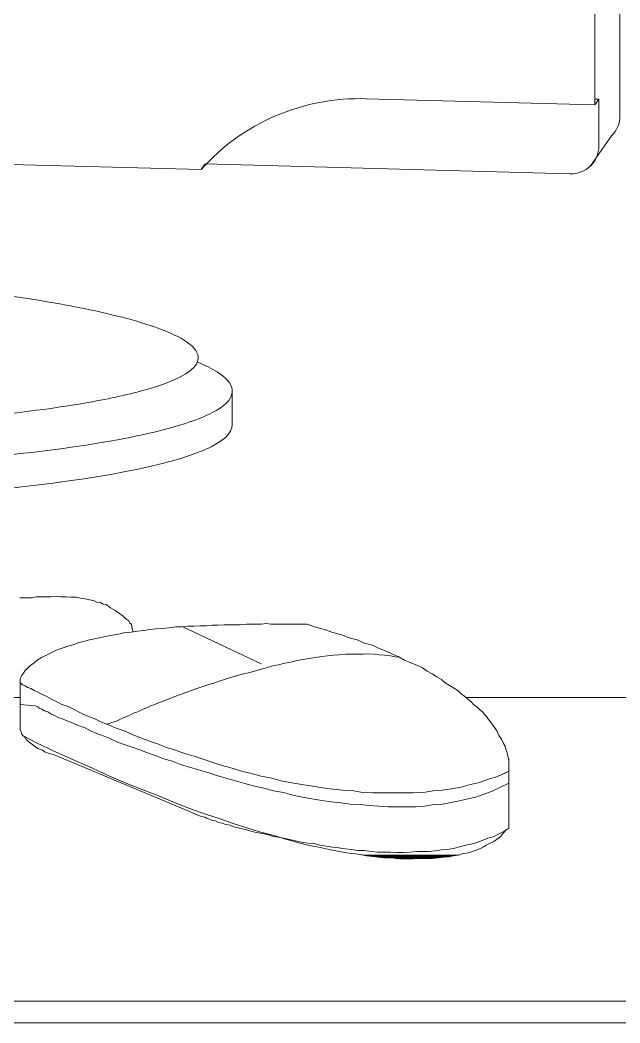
# Model space of a CAD drawing. Header units: millimetres. Extents: x 11706 to 18081, y 7308 to 12674.
# Drawn here: x 15736 to 15776.4, y 10614.6 to 10682.2 of the extents above; entities that cross this region are included whole.
import ezdxf

# ---------------------------------------------------------------- set-up
doc = ezdxf.new("R2010")
doc.units = ezdxf.units.MM
doc.layers.get('0').update_dxf_attribs({"lineweight": 0})
doc.layers.add('COMPUTER', color=7, linetype='Continuous', lineweight=0)

# ---------------------------------------------------------------- blocks, each defined once
blk = doc.blocks.new('COMPUTER')
at = {"layer": 'COMPUTER', "color": 7}
for p, q in [((99088.44, 61940.35, -44.22), (99086.77, 61940.35, -44.22)), ((99090.11, 61940.35, -44.22), (99088.44, 61940.35, -44.22)), ((99092.9, 61940.35, -44.22), (99090.11, 61940.35, -44.22)), ((99095.68, 61940.91, -44.22), (99092.9, 61940.35, -44.22)), ((99098.19, 61940.91, -44.22), (99095.68, 61940.91, -44.22)), ((99100.7, 61940.91, -44.22), (99098.19, 61940.91, -44.22)), ((99103.21, 61940.91, -44.22), (99100.7, 61940.91, -44.22)), ((99106, 61941.19, -44.22), (99103.21, 61940.91, -44.22)), ((99108.5, 61940.91, -44.22), (99106, 61941.19, -44.22)), ((99111.29, 61940.91, -44.22), (99108.5, 61940.91, -44.22)), ((99113.8, 61940.63, -44.22), (99111.29, 61940.91, -44.22)), ((99116.59, 61940.63, -44.22), (99113.8, 61940.63, -44.22)), ((99118.81, 61940.07, -44.22), (99116.59, 61940.63, -44.22)), ((99121.32, 61939.79, -44.22), (99118.81, 61940.07, -44.22)), ((99123.55, 61939.24, -44.22), (99121.32, 61939.79, -44.22)), ((99125.78, 61938.96, -44.22), (99123.55, 61939.24, -44.22)), ((99127.45, 61938.12, -44.22), (99125.78, 61938.96, -44.22)), ((99129.4, 61937.84, -44.22), (99127.45, 61938.12, -44.22)), ((99130.8, 61937.01, -44.22), (99129.4, 61937.84, -44.22)), ((99132.47, 61936.73, -44.22), (99130.8, 61937.01, -44.22)), ((99134.7, 61935.06, -44.22), (99132.47, 61936.73, -44.22)), ((99137.21, 61933.66, -44.22), (99134.7, 61935.06, -44.22)), ((99139.44, 61931.99, -44.22), (99137.21, 61933.66, -44.22)), ((99141.39, 61930.6, -44.22), (99139.44, 61931.99, -44.22)), ((99142.78, 61929.2, -44.22), (99141.39, 61930.6, -44.22)), ((99144.45, 61928.09, -44.22), (99142.78, 61929.2, -44.22)), ((99145.01, 61926.98, -44.22), (99144.45, 61928.09, -44.22)), ((99145.85, 61926.42, -44.22), (99145.01, 61926.98, -44.22)), ((99148.91, 61922.8, -44.22), (99145.57, 61922.24, -44.22)), ((99146.13, 61924.19, -44.22), (99145.85, 61926.42, -44.22)), ((99146.71, 61922.43, -44.22), (99146.13, 61924.19, -44.22)), ((99152.26, 61923.07, -44.22), (99148.91, 61922.8, -44.22)), ((99155.6, 61923.63, -44.22), (99152.26, 61923.07, -44.22)), ((99158.94, 61923.91, -44.22), (99155.6, 61923.63, -44.22)), ((99162.29, 61924.19, -44.22), (99158.94, 61923.91, -44.22)), ((99165.63, 61924.47, -44.22), (99162.29, 61924.19, -44.22)), ((99169.26, 61925.02, -44.22), (99165.63, 61924.47, -44.22)), ((99172.32, 61925.02, -44.22), (99169.26, 61925.02, -44.22)), ((99175.67, 61925.3, -44.22), (99172.32, 61925.02, -44.22)), ((99172.94, 61925.08, -44.22), (99214.4, 61905.52, -44.22)), ((99179.01, 61925.3, -44.22), (99175.67, 61925.3, -44.22)), ((99182.35, 61925.58, -44.22), (99179.01, 61925.3, -44.22)), ((99185.42, 61925.58, -44.22), (99182.35, 61925.58, -44.22)), ((99188.49, 61925.86, -44.22), (99185.42, 61925.58, -44.22)), ((99191.55, 61925.86, -44.22), (99188.49, 61925.86, -44.22)), ((99194.89, 61926.14, -44.22), (99191.55, 61925.86, -44.22)), ((99197.68, 61926.14, -44.22), (99194.89, 61926.14, -44.22)), ((99200.75, 61926.14, -44.22), (99197.68, 61926.14, -44.22)), ((99203.53, 61926.14, -44.22), (99200.75, 61926.14, -44.22)), ((99206.6, 61926.42, -44.22), (99203.53, 61926.14, -44.22)), ((99209.11, 61926.42, -44.22), (99206.6, 61926.42, -44.22)), ((99211.89, 61926.42, -44.22), (99209.11, 61926.42, -44.22)), ((99214.4, 61926.42, -44.22), (99211.89, 61926.42, -44.22)), ((99217.19, 61926.7, -44.22), (99214.4, 61926.42, -44.22)), ((99219.42, 61926.42, -44.22), (99217.19, 61926.7, -44.22)), ((99221.65, 61926.42, -44.22), (99219.42, 61926.42, -44.22)), ((99223.6, 61926.42, -44.22), (99221.65, 61926.42, -44.22)), ((99225.83, 61926.42, -44.22), (99223.6, 61926.42, -44.22)), ((99227.5, 61926.42, -44.22), (99225.83, 61926.42, -44.22)), ((99229.17, 61926.42, -44.22), (99227.5, 61926.42, -44.22)), ((99230.84, 61926.42, -44.22), (99229.17, 61926.42, -44.22)), ((99232.52, 61926.42, -44.22), (99230.84, 61926.42, -44.22)), ((99235.02, 61926.42, -44.22), (99232.52, 61926.42, -44.22)), ((99236.98, 61926.42, -44.22), (99235.02, 61926.42, -44.22)), ((99238.09, 61926.42, -44.22), (99236.98, 61926.42, -44.22)), ((99238.65, 61926.42, -44.22), (99238.09, 61926.42, -44.22)), ((99243.11, 61924.75, -44.22), (99238.65, 61926.42, -44.22)), ((99247.84, 61923.63, -44.22), (99243.11, 61924.75, -44.22)), ((99252.3, 61921.96, -44.22), (99247.84, 61923.63, -44.22)), ((99120.49, 61917.22, -44.22), (99117.98, 61916.66, -44.22)), ((99123.55, 61918.06, -44.22), (99120.49, 61917.22, -44.22)), ((99126.34, 61918.61, -44.22), (99123.55, 61918.06, -44.22)), ((99129.68, 61919.45, -44.22), (99126.34, 61918.61, -44.22)), ((99132.75, 61920.01, -44.22), (99129.68, 61919.45, -44.22)), ((99135.81, 61920.57, -44.22), (99132.75, 61920.01, -44.22)), ((99139.16, 61921.12, -44.22), (99135.81, 61920.57, -44.22)), ((99142.5, 61921.96, -44.22), (99139.16, 61921.12, -44.22)), ((99145.57, 61922.24, -44.22), (99142.5, 61921.96, -44.22)), ((99257.04, 61920.84, -44.22), (99252.3, 61921.96, -44.22)), ((99260.94, 61919.17, -44.22), (99257.04, 61920.84, -44.22)), ((99265.12, 61918.06, -44.22), (99260.94, 61919.17, -44.22)), ((99269.02, 61916.39, -44.22), (99265.12, 61918.06, -44.22)), ((99104.6, 61911.93, -44.22), (99102.37, 61910.81, -44.22)), ((99107.11, 61913.04, -44.22), (99104.6, 61911.93, -44.22)), ((99109.62, 61913.88, -44.22), (99107.11, 61913.04, -44.22)), ((99112.13, 61914.71, -44.22), (99109.62, 61913.88, -44.22)), ((99114.91, 61915.55, -44.22), (99112.13, 61914.71, -44.22)), ((99117.98, 61916.66, -44.22), (99114.91, 61915.55, -44.22)), ((99273.2, 61915.27, -44.22), (99269.02, 61916.39, -44.22)), ((99276.83, 61913.6, -44.22), (99273.2, 61915.27, -44.22)), ((99280.45, 61912.21, -44.22), (99276.83, 61913.6, -44.22)), ((99283.79, 61910.53, -44.22), (99280.45, 61912.21, -44.22)), ((99095.96, 61907.47, -44.22), (99094.29, 61906.07, -44.22)), ((99098.19, 61908.86, -44.22), (99095.96, 61907.47, -44.22)), ((99100.14, 61909.7, -44.22), (99098.19, 61908.86, -44.22)), ((99102.37, 61910.81, -44.22), (99100.14, 61909.7, -44.22)), ((99230.01, 61906.35, -44.22), (99233.35, 61907.19, -44.22)), ((99233.35, 61907.19, -44.22), (99236.42, 61907.75, -44.22)), ((99236.42, 61907.75, -44.22), (99239.76, 61908.3, -44.22)), ((99239.76, 61908.3, -44.22), (99243.11, 61908.86, -44.22)), ((99243.11, 61908.86, -44.22), (99246.45, 61909.42, -44.22)), ((99246.45, 61909.42, -44.22), (99249.52, 61909.7, -44.22)), ((99249.52, 61909.7, -44.22), (99252.58, 61909.98, -44.22)), ((99252.58, 61909.98, -44.22), (99255.65, 61910.25, -44.22)), ((99255.65, 61910.25, -44.22), (99258.99, 61910.53, -44.22)), ((99258.99, 61910.53, -44.22), (99262.06, 61910.53, -44.22)), ((99262.06, 61910.53, -44.22), (99265.12, 61910.53, -44.22)), ((99265.12, 61910.53, -44.22), (99268.19, 61910.53, -44.22)), ((99268.19, 61910.53, -44.22), (99271.25, 61910.81, -44.22)), ((99271.25, 61910.81, -44.22), (99274.04, 61910.53, -44.22)), ((99274.04, 61910.53, -44.22), (99276.83, 61910.25, -44.22)), ((99276.83, 61910.25, -44.22), (99279.61, 61909.98, -44.22)), ((99279.61, 61909.98, -44.22), (99282.68, 61909.7, -44.22)), ((99282.68, 61909.7, -44.22), (99285.47, 61909.14, -44.22)), ((99287.14, 61909.14, -44.22), (99283.79, 61910.53, -44.22)), ((99285.47, 61909.14, -44.22), (99287.51, 61908.93, -44.22)), ((99290.2, 61907.47, -44.22), (99287.14, 61909.14, -44.22)), ((99293.55, 61906.07, -44.22), (99290.2, 61907.47, -44.22)), ((99089.55, 61901.89, -44.22), (99088.72, 61900.5, -44.22)), ((99091.23, 61903.57, -44.22), (99089.55, 61901.89, -44.22)), ((99092.62, 61904.68, -44.22), (99091.23, 61903.57, -44.22)), ((99094.29, 61906.07, -44.22), (99092.62, 61904.68, -44.22)), ((99207.71, 61900.78, -44.22), (99210.78, 61901.62, -44.22)), ((99210.78, 61901.62, -44.22), (99213.85, 61902.45, -44.22)), ((99213.85, 61902.45, -44.22), (99217.19, 61903.29, -44.22)), ((99217.19, 61903.29, -44.22), (99220.53, 61904.4, -44.22)), ((99220.53, 61904.4, -44.22), (99223.6, 61904.96, -44.22)), ((99223.6, 61904.96, -44.22), (99226.94, 61905.8, -44.22)), ((99226.94, 61905.8, -44.22), (99230.01, 61906.35, -44.22)), ((99296.61, 61904.68, -44.22), (99293.55, 61906.07, -44.22)), ((99299.68, 61903.29, -44.22), (99296.61, 61904.68, -44.22)), ((99302.19, 61901.62, -44.22), (99299.68, 61903.29, -44.22)), ((99304.7, 61900.22, -44.22), (99302.19, 61901.62, -44.22)), ((99087.6, 61899.11, -44.22), (99087.04, 61897.71, -44.22)), ((99087.04, 61897.71, -44.22), (99087.04, 61871.24, -44.22)), ((99088.72, 61900.5, -44.22), (99087.6, 61899.11, -44.22)), ((99189.32, 61895.21, -44.22), (99192.11, 61896.32, -44.22)), ((99192.11, 61896.32, -44.22), (99195.45, 61897.44, -44.22)), ((99195.45, 61897.44, -44.22), (99198.24, 61898.27, -44.22)), ((99198.24, 61898.27, -44.22), (99201.3, 61899.11, -44.22)), ((99201.3, 61899.11, -44.22), (99204.37, 61899.94, -44.22)), ((99204.37, 61899.94, -44.22), (99207.71, 61900.78, -44.22)), ((99307.2, 61898.55, -44.22), (99304.7, 61900.22, -44.22)), ((99309.71, 61897.16, -44.22), (99307.2, 61898.55, -44.22)), ((99311.66, 61895.48, -44.22), (99309.71, 61897.16, -44.22)), ((99087.04, 61895.32, -44.22), (99087.32, 61895.21, -44.22)), ((99087.04, 61895.32, -44.22), (99087.32, 61895.21, -44.22)), ((99087.32, 61895.21, -44.22), (99088.16, 61894.37, -44.22)), ((99087.32, 61895.21, -44.22), (99088.16, 61894.37, -44.22)), ((99088.16, 61894.37, -44.22), (99089.55, 61893.81, -44.22)), ((99088.16, 61894.37, -44.22), (99089.55, 61893.81, -44.22)), ((99089.55, 61893.81, -44.22), (99090.95, 61892.98, -44.22)), ((99089.55, 61893.81, -44.22), (99090.95, 61892.98, -44.22)), ((99090.95, 61892.98, -44.22), (99092.62, 61892.42, -44.22)), ((99090.95, 61892.98, -44.22), (99092.62, 61892.42, -44.22)), ((99092.62, 61892.42, -44.22), (99094.29, 61891.3, -44.22)), ((99092.62, 61892.42, -44.22), (99094.29, 61891.3, -44.22)), ((99094.29, 61891.3, -44.22), (99096.24, 61890.47, -44.22)), ((99094.29, 61891.3, -44.22), (99096.24, 61890.47, -44.22)), ((99175.11, 61890.47, -44.22), (99177.62, 61891.3, -44.22)), ((99177.62, 61891.3, -44.22), (99180.4, 61892.42, -44.22)), ((99180.4, 61892.42, -44.22), (99183.47, 61893.53, -44.22)), ((99183.47, 61893.53, -44.22), (99186.26, 61894.37, -44.22)), ((99186.26, 61894.37, -44.22), (99189.32, 61895.21, -44.22)), ((99313.89, 61894.09, -44.22), (99311.66, 61895.48, -44.22)), ((99316.12, 61892.7, -44.22), (99313.89, 61894.09, -44.22)), ((99318.35, 61891.3, -44.22), (99316.12, 61892.7, -44.22)), ((99320.02, 61889.63, -44.22), (99318.35, 61891.3, -44.22)), ((99012.92, 61887.68, -44.22), (99087.04, 61887.68, -44.22)), ((99096.24, 61890.47, -44.22), (99098.47, 61889.35, -44.22)), ((99096.24, 61890.47, -44.22), (99098.47, 61889.35, -44.22)), ((99098.47, 61889.35, -44.22), (99100.98, 61888.24, -44.22)), ((99098.47, 61889.35, -44.22), (99100.98, 61888.24, -44.22)), ((99100.98, 61888.24, -44.22), (99103.49, 61886.85, -44.22)), ((99100.98, 61888.24, -44.22), (99103.49, 61886.85, -44.22)), ((99103.49, 61886.85, -44.22), (99106.27, 61885.45, -44.22)), ((99103.49, 61886.85, -44.22), (99106.27, 61885.45, -44.22)), ((99106.27, 61885.45, -44.22), (99109.06, 61884.06, -44.22)), ((99106.27, 61885.45, -44.22), (99109.06, 61884.06, -44.22)), ((99160.06, 61884.89, -44.22), (99162.57, 61885.73, -44.22)), ((99162.57, 61885.73, -44.22), (99164.8, 61886.57, -44.22)), ((99164.8, 61886.57, -44.22), (99167.31, 61887.68, -44.22)), ((99167.31, 61887.68, -44.22), (99169.81, 61888.52, -44.22)), ((99169.81, 61888.52, -44.22), (99172.6, 61889.63, -44.22)), ((99172.6, 61889.63, -44.22), (99175.11, 61890.47, -44.22)), ((99321.97, 61888.24, -44.22), (99320.02, 61889.63, -44.22)), ((99323.65, 61886.85, -44.22), (99321.97, 61888.24, -44.22)), ((99322.64, 61887.68, -44.22), (99548.54, 61887.68, -44.22)), ((99325.32, 61885.45, -44.22), (99323.65, 61886.85, -44.22)), ((99326.71, 61884.06, -44.22), (99325.32, 61885.45, -44.22)), ((99087.04, 61883.92, -44.22), (99094.85, 61883.22, -44.22)), ((99094.85, 61883.22, -44.22), (99096.24, 61882.66, -44.22)), ((99096.24, 61882.66, -44.22), (99097.08, 61882.11, -44.22)), ((99097.08, 61882.11, -44.22), (99098.47, 61881.55, -44.22)), ((99098.47, 61881.55, -44.22), (99099.86, 61880.71, -44.22)), ((99099.86, 61880.71, -44.22), (99101.54, 61880.16, -44.22)), ((99101.54, 61880.16, -44.22), (99103.21, 61879.04, -44.22)), ((99109.06, 61884.06, -44.22), (99112.4, 61882.94, -44.22)), ((99109.06, 61884.06, -44.22), (99112.4, 61882.94, -44.22)), ((99112.4, 61882.94, -44.22), (99115.47, 61881.27, -44.22)), ((99112.4, 61882.94, -44.22), (99115.47, 61881.27, -44.22)), ((99115.47, 61881.27, -44.22), (99118.81, 61879.6, -44.22)), ((99115.47, 61881.27, -44.22), (99118.81, 61879.6, -44.22)), ((99148.63, 61879.88, -44.22), (99150.31, 61880.71, -44.22)), ((99150.31, 61880.71, -44.22), (99151.98, 61881.55, -44.22)), ((99151.98, 61881.55, -44.22), (99154.21, 61882.39, -44.22)), ((99154.21, 61882.39, -44.22), (99155.88, 61883.22, -44.22)), ((99155.88, 61883.22, -44.22), (99158.11, 61884.06, -44.22)), ((99158.11, 61884.06, -44.22), (99160.06, 61884.89, -44.22)), ((99328.38, 61882.66, -44.22), (99326.71, 61884.06, -44.22)), ((99329.78, 61881.27, -44.22), (99328.38, 61882.66, -44.22)), ((99331.45, 61880.16, -44.22), (99329.78, 61881.27, -44.22)), ((99332.56, 61878.48, -44.22), (99331.45, 61880.16, -44.22)), ((99103.21, 61879.04, -44.22), (99105.16, 61878.21, -44.22)), ((99105.16, 61878.21, -44.22), (99107.11, 61877.09, -44.22)), ((99107.11, 61877.09, -44.22), (99109.62, 61876.26, -44.22)), ((99109.62, 61876.26, -44.22), (99112.13, 61875.14, -44.22)), ((99112.13, 61875.14, -44.22), (99114.91, 61874.03, -44.22)), ((99118.81, 61879.6, -44.22), (99122.16, 61877.93, -44.22)), ((99118.81, 61879.6, -44.22), (99122.16, 61877.93, -44.22)), ((99122.16, 61877.93, -44.22), (99126.06, 61876.53, -44.22)), ((99122.16, 61877.93, -44.22), (99126.06, 61876.53, -44.22)), ((99126.06, 61876.53, -44.22), (99129.68, 61874.86, -44.22)), ((99126.06, 61876.53, -44.22), (99129.68, 61874.86, -44.22)), ((99129.68, 61874.86, -44.22), (99133.58, 61873.19, -44.22)), ((99129.68, 61874.86, -44.22), (99133.58, 61873.19, -44.22)), ((99132.73, 61873.56, -44.22), (99138.32, 61875.42, -44.22)), ((99137.49, 61875.14, -44.22), (99137.49, 61875.14, -44.22)), ((99138.32, 61875.42, -44.22), (99139.72, 61875.98, -44.22)), ((99139.72, 61875.98, -44.22), (99141.95, 61877.09, -44.22)), ((99141.95, 61877.09, -44.22), (99144.17, 61877.93, -44.22)), ((99144.17, 61877.93, -44.22), (99146.96, 61879.32, -44.22)), ((99146.96, 61879.32, -44.22), (99148.63, 61879.88, -44.22)), ((99333.68, 61877.37, -44.22), (99332.56, 61878.48, -44.22)), ((99334.51, 61875.98, -44.22), (99333.68, 61877.37, -44.22)), ((99335.63, 61874.86, -44.22), (99334.51, 61875.98, -44.22)), ((99337.3, 61872.35, -44.22), (99335.63, 61874.86, -44.22)), ((99087.04, 61871.24, -44.22), (99087.04, 61870.68, -44.22)), ((99087.04, 61870.68, -44.22), (99087.32, 61869.85, -44.22)), ((99087.32, 61869.85, -44.22), (99087.88, 61868.17, -44.22)), ((99114.91, 61874.03, -44.22), (99117.7, 61872.91, -44.22)), ((99117.7, 61872.91, -44.22), (99121.04, 61871.8, -44.22)), ((99121.04, 61871.8, -44.22), (99124.11, 61870.12, -44.22)), ((99124.11, 61870.12, -44.22), (99127.45, 61868.73, -44.22)), ((99133.58, 61873.19, -44.22), (99137.76, 61871.52, -44.22)), ((99133.58, 61873.19, -44.22), (99137.76, 61871.52, -44.22)), ((99137.76, 61871.52, -44.22), (99141.95, 61870.12, -44.22)), ((99137.76, 61871.52, -44.22), (99141.95, 61870.12, -44.22)), ((99141.95, 61870.12, -44.22), (99146.13, 61868.17, -44.22)), ((99141.95, 61870.12, -44.22), (99146.13, 61868.17, -44.22)), ((99338.97, 61870.12, -44.22), (99337.3, 61872.35, -44.22)), ((99340.09, 61867.62, -44.22), (99338.97, 61870.12, -44.22)), ((99087.88, 61868.17, -44.22), (99089.55, 61866.5, -44.22)), ((99095.68, 61863.71, -44.22), (99088.6, 61867.45, -44.22)), ((99095.68, 61863.71, -44.22), (99088.6, 61867.45, -44.22)), ((99089.55, 61866.5, -44.22), (99090.39, 61865.39, -44.22)), ((99090.39, 61865.39, -44.22), (99091.5, 61864.27, -44.22)), ((99091.5, 61864.27, -44.22), (99092.9, 61863.16, -44.22)), ((99127.45, 61868.73, -44.22), (99130.8, 61867.34, -44.22)), ((99130.8, 61867.34, -44.22), (99134.42, 61865.94, -44.22)), ((99134.42, 61865.94, -44.22), (99138.04, 61864.27, -44.22)), ((99138.04, 61864.27, -44.22), (99141.95, 61862.88, -44.22)), ((99146.13, 61868.17, -44.22), (99150.31, 61866.5, -44.22)), ((99146.13, 61868.17, -44.22), (99150.31, 61866.5, -44.22)), ((99150.31, 61866.5, -44.22), (99154.76, 61864.83, -44.22)), ((99150.31, 61866.5, -44.22), (99154.76, 61864.83, -44.22)), ((99154.76, 61864.83, -44.22), (99159.5, 61863.16, -44.22)), ((99154.76, 61864.83, -44.22), (99159.5, 61863.16, -44.22)), ((99341.48, 61865.67, -44.22), (99340.09, 61867.62, -44.22)), ((99342.32, 61863.71, -44.22), (99341.48, 61865.67, -44.22)), ((99092.9, 61863.16, -44.22), (99094.57, 61862.04, -44.22)), ((99094.57, 61862.04, -44.22), (99096.24, 61860.65, -44.22)), ((99105.72, 61858.98, -44.22), (99095.68, 61863.71, -44.22)), ((99105.72, 61858.98, -44.22), (99095.68, 61863.71, -44.22)), ((99096.24, 61860.65, -44.22), (99098.75, 61859.81, -44.22)), ((99098.75, 61859.81, -44.22), (99099.86, 61858.98, -44.22)), ((99099.86, 61858.98, -44.22), (99101.26, 61858.42, -44.22)), ((99115.47, 61854.52, -44.22), (99105.72, 61858.98, -44.22)), ((99115.47, 61854.52, -44.22), (99105.72, 61858.98, -44.22)), ((99141.95, 61862.88, -44.22), (99146.13, 61861.49, -44.22)), ((99146.13, 61861.49, -44.22), (99150.31, 61860.09, -44.22)), ((99150.31, 61860.09, -44.22), (99154.21, 61858.42, -44.22)), ((99159.5, 61863.16, -44.22), (99163.96, 61861.49, -44.22)), ((99159.5, 61863.16, -44.22), (99163.96, 61861.49, -44.22)), ((99163.96, 61861.49, -44.22), (99168.98, 61859.81, -44.22)), ((99163.96, 61861.49, -44.22), (99168.98, 61859.81, -44.22)), ((99168.98, 61859.81, -44.22), (99173.99, 61858.14, -44.22)), ((99168.98, 61859.81, -44.22), (99173.99, 61858.14, -44.22)), ((99343.43, 61862.04, -44.22), (99342.32, 61863.71, -44.22)), ((99343.71, 61860.37, -44.22), (99343.43, 61862.04, -44.22)), ((99344.27, 61858.98, -44.22), (99343.71, 61860.37, -44.22)), ((99344.55, 61857.58, -44.22), (99344.27, 61858.98, -44.22)), ((99101.26, 61858.42, -44.22), (99102.93, 61857.86, -44.22)), ((99102.93, 61857.86, -44.22), (99104.6, 61857.58, -44.22)), ((99104.6, 61857.58, -44.22), (99179.85, 61826.09, -44.22)), ((99125.22, 61850.34, -44.22), (99115.47, 61854.52, -44.22)), ((99125.22, 61850.34, -44.22), (99115.47, 61854.52, -44.22)), ((99154.21, 61858.42, -44.22), (99158.39, 61857.03, -44.22)), ((99158.39, 61857.03, -44.22), (99162.85, 61855.35, -44.22)), ((99162.85, 61855.35, -44.22), (99167.31, 61853.96, -44.22)), ((99167.31, 61853.96, -44.22), (99171.76, 61852.29, -44.22)), ((99173.99, 61858.14, -44.22), (99179.01, 61856.75, -44.22)), ((99173.99, 61858.14, -44.22), (99179.01, 61856.75, -44.22)), ((99179.01, 61856.75, -44.22), (99183.75, 61855.08, -44.22)), ((99179.01, 61856.75, -44.22), (99183.75, 61855.08, -44.22)), ((99183.75, 61855.08, -44.22), (99188.76, 61853.4, -44.22)), ((99183.75, 61855.08, -44.22), (99188.76, 61853.4, -44.22)), ((99344.83, 61856.75, -44.22), (99344.55, 61857.58, -44.22)), ((99345.1, 61855.35, -44.22), (99344.83, 61856.75, -44.22)), ((99345.38, 61855.08, -44.22), (99345.1, 61855.35, -44.22)), ((99345.38, 61818.57, -44.22), (99345.38, 61855.08, -44.22)), ((99134.14, 61846.16, -44.22), (99125.22, 61850.34, -44.22)), ((99134.14, 61846.16, -44.22), (99125.22, 61850.34, -44.22)), ((99171.76, 61852.29, -44.22), (99176.5, 61850.9, -44.22)), ((99176.5, 61850.9, -44.22), (99181.24, 61849.5, -44.22)), ((99181.24, 61849.5, -44.22), (99186.26, 61848.11, -44.22)), ((99188.76, 61853.4, -44.22), (99193.78, 61851.73, -44.22)), ((99188.76, 61853.4, -44.22), (99193.78, 61851.73, -44.22)), ((99193.78, 61851.73, -44.22), (99199.07, 61850.34, -44.22)), ((99193.78, 61851.73, -44.22), (99199.07, 61850.34, -44.22)), ((99199.07, 61850.34, -44.22), (99204.09, 61848.67, -44.22)), ((99199.07, 61850.34, -44.22), (99204.09, 61848.67, -44.22)), ((99204.09, 61848.67, -44.22), (99209.11, 61847.55, -44.22)), ((99204.09, 61848.67, -44.22), (99209.11, 61847.55, -44.22)), ((99339.25, 61845.88, -44.22), (99345.38, 61848.76, -44.22)), ((99143.34, 61842.26, -44.22), (99134.14, 61846.16, -44.22)), ((99143.34, 61842.26, -44.22), (99134.14, 61846.16, -44.22)), ((99186.26, 61848.11, -44.22), (99190.99, 61846.44, -44.22)), ((99190.99, 61846.44, -44.22), (99195.73, 61845.04, -44.22)), ((99195.73, 61845.04, -44.22), (99200.75, 61843.65, -44.22)), ((99200.75, 61843.65, -44.22), (99205.76, 61842.26, -44.22)), ((99209.11, 61847.55, -44.22), (99214.4, 61846.16, -44.22)), ((99209.11, 61847.55, -44.22), (99214.4, 61846.16, -44.22)), ((99214.4, 61846.16, -44.22), (99219.98, 61845.04, -44.22)), ((99214.4, 61846.16, -44.22), (99219.98, 61845.04, -44.22)), ((99219.98, 61845.04, -44.22), (99224.99, 61843.65, -44.22)), ((99219.98, 61845.04, -44.22), (99224.99, 61843.65, -44.22)), ((99224.99, 61843.65, -44.22), (99230.57, 61842.53, -44.22)), ((99224.99, 61843.65, -44.22), (99230.57, 61842.53, -44.22)), ((99329.78, 61842.81, -44.22), (99334.51, 61844.49, -44.22)), ((99329.78, 61842.81, -44.22), (99334.51, 61844.49, -44.22)), ((99334.51, 61844.49, -44.22), (99339.25, 61845.88, -44.22)), ((99334.51, 61844.49, -44.22), (99339.25, 61845.88, -44.22)), ((99339.25, 61845.88, -44.22), (99343.99, 61848.11, -44.22)), ((99152.26, 61838.63, -44.22), (99143.34, 61842.26, -44.22)), ((99152.26, 61838.63, -44.22), (99143.34, 61842.26, -44.22)), ((99160.9, 61835.29, -44.22), (99152.26, 61838.63, -44.22)), ((99160.9, 61835.29, -44.22), (99152.26, 61838.63, -44.22)), ((99205.76, 61842.26, -44.22), (99210.78, 61840.86, -44.22)), ((99210.78, 61840.86, -44.22), (99215.8, 61839.75, -44.22)), ((99215.8, 61839.75, -44.22), (99220.81, 61838.35, -44.22)), ((99220.81, 61838.35, -44.22), (99226.11, 61837.52, -44.22)), ((99230.57, 61842.53, -44.22), (99235.86, 61841.7, -44.22)), ((99230.57, 61842.53, -44.22), (99235.86, 61841.7, -44.22)), ((99235.86, 61841.7, -44.22), (99241.43, 61840.86, -44.22)), ((99235.86, 61841.7, -44.22), (99241.43, 61840.86, -44.22)), ((99241.43, 61840.86, -44.22), (99246.73, 61840.03, -44.22)), ((99241.43, 61840.86, -44.22), (99246.73, 61840.03, -44.22)), ((99246.73, 61840.03, -44.22), (99252.3, 61839.19, -44.22)), ((99246.73, 61840.03, -44.22), (99252.3, 61839.19, -44.22)), ((99252.3, 61839.19, -44.22), (99257.6, 61838.63, -44.22)), ((99252.3, 61839.19, -44.22), (99257.6, 61838.63, -44.22)), ((99257.6, 61838.63, -44.22), (99263.17, 61838.35, -44.22)), ((99257.6, 61838.63, -44.22), (99263.17, 61838.35, -44.22)), ((99263.17, 61838.35, -44.22), (99268.19, 61837.52, -44.22)), ((99263.17, 61838.35, -44.22), (99268.19, 61837.52, -44.22)), ((99299.96, 61837.52, -44.22), (99305.25, 61838.35, -44.22)), ((99299.96, 61837.52, -44.22), (99305.25, 61838.35, -44.22)), ((99305.25, 61838.35, -44.22), (99309.99, 61838.63, -44.22)), ((99305.25, 61838.35, -44.22), (99309.99, 61838.63, -44.22)), ((99309.99, 61838.63, -44.22), (99315.01, 61839.47, -44.22)), ((99309.99, 61838.63, -44.22), (99315.01, 61839.47, -44.22)), ((99315.01, 61839.47, -44.22), (99320.02, 61840.31, -44.22)), ((99315.01, 61839.47, -44.22), (99320.02, 61840.31, -44.22)), ((99320.02, 61840.31, -44.22), (99325.04, 61841.7, -44.22)), ((99320.02, 61840.31, -44.22), (99325.04, 61841.7, -44.22)), ((99325.04, 61841.7, -44.22), (99329.78, 61842.81, -44.22)), ((99325.04, 61841.7, -44.22), (99329.78, 61842.81, -44.22)), ((99332.01, 61836.68, -44.22), (99336.19, 61838.08, -44.22)), ((99336.19, 61838.08, -44.22), (99345.38, 61842.37, -44.22)), ((99168.98, 61831.94, -44.22), (99160.9, 61835.29, -44.22)), ((99168.98, 61831.94, -44.22), (99160.9, 61835.29, -44.22)), ((99226.11, 61837.52, -44.22), (99231.12, 61836.12, -44.22)), ((99231.12, 61836.12, -44.22), (99236.14, 61835.01, -44.22)), ((99236.14, 61835.01, -44.22), (99241.16, 61834.17, -44.22)), ((99241.16, 61834.17, -44.22), (99246.45, 61833.34, -44.22)), ((99246.45, 61833.34, -44.22), (99251.47, 61832.5, -44.22)), ((99251.47, 61832.5, -44.22), (99256.48, 61831.94, -44.22)), ((99268.19, 61837.52, -44.22), (99273.76, 61837.24, -44.22)), ((99268.19, 61837.52, -44.22), (99273.76, 61837.24, -44.22)), ((99273.76, 61837.24, -44.22), (99278.78, 61837.24, -44.22)), ((99273.76, 61837.24, -44.22), (99278.78, 61837.24, -44.22)), ((99278.78, 61837.24, -44.22), (99284.35, 61837.24, -44.22)), ((99278.78, 61837.24, -44.22), (99284.35, 61837.24, -44.22)), ((99284.35, 61837.24, -44.22), (99289.37, 61837.24, -44.22)), ((99284.35, 61837.24, -44.22), (99289.37, 61837.24, -44.22)), ((99289.37, 61837.24, -44.22), (99294.66, 61837.24, -44.22)), ((99289.37, 61837.24, -44.22), (99294.66, 61837.24, -44.22)), ((99294.66, 61837.24, -44.22), (99299.96, 61837.52, -44.22)), ((99294.66, 61837.24, -44.22), (99299.96, 61837.52, -44.22)), ((99314.73, 61832.22, -44.22), (99319.19, 61833.06, -44.22)), ((99319.19, 61833.06, -44.22), (99323.65, 61834.17, -44.22)), ((99323.65, 61834.17, -44.22), (99327.83, 61835.01, -44.22)), ((99327.83, 61835.01, -44.22), (99332.01, 61836.68, -44.22)), ((99177.06, 61828.88, -44.22), (99168.98, 61831.94, -44.22)), ((99177.06, 61828.88, -44.22), (99168.98, 61831.94, -44.22)), ((99184.86, 61826.09, -44.22), (99177.06, 61828.88, -44.22)), ((99184.86, 61826.09, -44.22), (99177.06, 61828.88, -44.22)), ((99256.48, 61831.94, -44.22), (99261.5, 61831.39, -44.22)), ((99261.5, 61831.39, -44.22), (99266.79, 61831.11, -44.22)), ((99266.79, 61831.11, -44.22), (99271.53, 61830.55, -44.22)), ((99271.53, 61830.55, -44.22), (99276.55, 61830.27, -44.22)), ((99276.55, 61830.27, -44.22), (99281.56, 61829.99, -44.22)), ((99281.56, 61829.99, -44.22), (99286.58, 61829.99, -44.22)), ((99286.58, 61829.99, -44.22), (99291.32, 61829.99, -44.22)), ((99291.32, 61829.99, -44.22), (99296.06, 61829.99, -44.22)), ((99296.06, 61829.99, -44.22), (99300.79, 61830.27, -44.22)), ((99300.79, 61830.27, -44.22), (99305.81, 61831.11, -44.22)), ((99305.81, 61831.11, -44.22), (99310.27, 61831.39, -44.22)), ((99310.27, 61831.39, -44.22), (99314.73, 61832.22, -44.22)), ((99179.85, 61826.09, -44.22), (99179.85, 61825.81, -44.22)), ((99179.85, 61825.81, -44.22), (99180.96, 61825.54, -44.22)), ((99180.96, 61825.54, -44.22), (99182.35, 61824.98, -44.22)), ((99182.35, 61824.98, -44.22), (99184.58, 61824.42, -44.22)), ((99184.58, 61824.42, -44.22), (99185.42, 61823.86, -44.22)), ((99192.67, 61823.58, -44.22), (99184.86, 61826.09, -44.22)), ((99192.67, 61823.58, -44.22), (99184.86, 61826.09, -44.22)), ((99185.42, 61823.86, -44.22), (99186.81, 61823.31, -44.22)), ((99186.81, 61823.31, -44.22), (99188.49, 61822.75, -44.22)), ((99188.49, 61822.75, -44.22), (99190.16, 61822.47, -44.22)), ((99190.16, 61822.47, -44.22), (99191.83, 61821.63, -44.22)), ((99199.63, 61821.08, -44.22), (99192.67, 61823.58, -44.22)), ((99199.63, 61821.08, -44.22), (99192.67, 61823.58, -44.22)), ((99191.83, 61821.63, -44.22), (99193.78, 61821.35, -44.22)), ((99193.78, 61821.35, -44.22), (99195.73, 61820.52, -44.22)), ((99195.73, 61820.52, -44.22), (99197.96, 61820.24, -44.22)), ((99197.96, 61820.24, -44.22), (99199.91, 61819.4, -44.22)), ((99206.88, 61818.85, -44.22), (99199.63, 61821.08, -44.22)), ((99206.88, 61818.85, -44.22), (99199.63, 61821.08, -44.22)), ((99199.91, 61819.4, -44.22), (99202.14, 61818.85, -44.22)), ((99202.14, 61818.85, -44.22), (99204.37, 61818.29, -44.22)), ((99204.37, 61818.29, -44.22), (99206.88, 61817.73, -44.22)), ((99213.57, 61816.62, -44.22), (99206.88, 61818.85, -44.22)), ((99213.57, 61816.62, -44.22), (99206.88, 61818.85, -44.22)), ((99206.88, 61817.73, -44.22), (99209.39, 61816.9, -44.22)), ((99209.39, 61816.9, -44.22), (99211.89, 61816.34, -44.22)), ((99220.53, 61814.95, -44.22), (99213.57, 61816.62, -44.22)), ((99220.53, 61814.95, -44.22), (99213.57, 61816.62, -44.22)), ((99339.81, 61815.5, -44.22), (99342.6, 61816.9, -44.22)), ((99343.43, 61817.17, -44.22), (99342.04, 61815.5, -44.22)), ((99343.43, 61817.17, -44.22), (99342.04, 61815.5, -44.22)), ((99342.6, 61816.9, -44.22), (99345.38, 61818.57, -44.22)), ((99343.99, 61818.01, -44.22), (99343.43, 61817.17, -44.22)), ((99343.99, 61818.01, -44.22), (99343.43, 61817.17, -44.22)), ((99211.89, 61816.34, -44.22), (99214.68, 61815.78, -44.22)), ((99214.68, 61815.78, -44.22), (99217.75, 61815.22, -44.22)), ((99217.75, 61815.22, -44.22), (99220.25, 61814.39, -44.22)), ((99220.25, 61814.39, -44.22), (99223.32, 61813.83, -44.22)), ((99226.66, 61812.99, -44.22), (99220.53, 61814.95, -44.22)), ((99226.66, 61812.99, -44.22), (99220.53, 61814.95, -44.22)), ((99223.32, 61813.83, -44.22), (99226.11, 61813.27, -44.22)), ((99226.11, 61813.27, -44.22), (99229.45, 61812.72, -44.22)), ((99233.07, 61811.32, -44.22), (99226.66, 61812.99, -44.22)), ((99233.07, 61811.32, -44.22), (99226.66, 61812.99, -44.22)), ((99229.45, 61812.72, -44.22), (99232.52, 61811.88, -44.22)), ((99232.52, 61811.88, -44.22), (99235.58, 61811.32, -44.22)), ((99238.93, 61809.65, -44.22), (99233.07, 61811.32, -44.22)), ((99238.93, 61809.65, -44.22), (99233.07, 61811.32, -44.22)), ((99235.58, 61811.32, -44.22), (99238.93, 61810.76, -44.22)), ((99328.38, 61811.04, -44.22), (99331.17, 61812.16, -44.22)), ((99331.17, 61812.16, -44.22), (99334.24, 61813.27, -44.22)), ((99334.24, 61813.27, -44.22), (99337.02, 61814.11, -44.22)), ((99337.3, 61811.6, -44.22), (99335.07, 61810.49, -44.22)), ((99337.3, 61811.6, -44.22), (99335.07, 61810.49, -44.22)), ((99337.02, 61814.11, -44.22), (99339.81, 61815.5, -44.22)), ((99339.25, 61812.99, -44.22), (99337.3, 61811.6, -44.22)), ((99339.25, 61812.99, -44.22), (99337.3, 61811.6, -44.22)), ((99340.65, 61814.11, -44.22), (99339.25, 61812.99, -44.22)), ((99340.65, 61814.11, -44.22), (99339.25, 61812.99, -44.22)), ((99342.04, 61815.5, -44.22), (99340.65, 61814.11, -44.22)), ((99342.04, 61815.5, -44.22), (99340.65, 61814.11, -44.22)), ((99238.93, 61810.76, -44.22), (99242.27, 61810.49, -44.22)), ((99244.78, 61808.54, -44.22), (99238.93, 61809.65, -44.22)), ((99244.78, 61808.54, -44.22), (99238.93, 61809.65, -44.22)), ((99242.27, 61810.49, -44.22), (99245.34, 61809.65, -44.22)), ((99250.07, 61807.42, -44.22), (99244.78, 61808.54, -44.22)), ((99250.07, 61807.42, -44.22), (99244.78, 61808.54, -44.22)), ((99245.34, 61809.65, -44.22), (99248.68, 61809.09, -44.22)), ((99248.68, 61809.09, -44.22), (99252.02, 61808.54, -44.22)), ((99255.65, 61806.31, -44.22), (99250.07, 61807.42, -44.22)), ((99255.65, 61806.31, -44.22), (99250.07, 61807.42, -44.22)), ((99252.02, 61808.54, -44.22), (99255.37, 61808.26, -44.22)), ((99255.37, 61808.26, -44.22), (99258.71, 61807.7, -44.22)), ((99260.66, 61805.47, -44.22), (99255.65, 61806.31, -44.22)), ((99260.66, 61805.47, -44.22), (99255.65, 61806.31, -44.22)), ((99258.71, 61807.7, -44.22), (99262.06, 61807.42, -44.22)), ((99262.06, 61807.42, -44.22), (99265.4, 61806.86, -44.22)), ((99265.4, 61806.86, -44.22), (99269.02, 61806.86, -44.22)), ((99269.02, 61806.86, -44.22), (99272.37, 61806.31, -44.22)), ((99272.37, 61806.31, -44.22), (99275.71, 61806.03, -44.22)), ((99275.71, 61806.03, -44.22), (99279.06, 61806.03, -44.22)), ((99279.06, 61806.03, -44.22), (99282.68, 61806.03, -44.22)), ((99282.68, 61806.03, -44.22), (99286.02, 61805.75, -44.22)), ((99289.65, 61805.75, -44.22), (99292.99, 61806.03, -44.22)), ((99292.99, 61806.03, -44.22), (99296.61, 61806.31, -44.22)), ((99296.61, 61806.31, -44.22), (99299.68, 61806.31, -44.22)), ((99299.68, 61806.31, -44.22), (99303.02, 61806.31, -44.22)), ((99303.02, 61806.31, -44.22), (99306.37, 61806.58, -44.22)), ((99306.37, 61806.58, -44.22), (99309.71, 61807.14, -44.22)), ((99309.71, 61807.14, -44.22), (99312.78, 61807.42, -44.22)), ((99312.78, 61807.42, -44.22), (99316.12, 61807.98, -44.22)), ((99316.12, 61807.98, -44.22), (99319.19, 61808.81, -44.22)), ((99319.19, 61808.81, -44.22), (99322.53, 61809.65, -44.22)), ((99322.53, 61809.65, -44.22), (99325.32, 61810.21, -44.22)), ((99325.04, 61806.03, -44.22), (99323.09, 61805.47, -44.22)), ((99325.04, 61806.03, -44.22), (99323.09, 61805.47, -44.22)), ((99326.99, 61806.58, -44.22), (99325.04, 61806.03, -44.22)), ((99326.99, 61806.58, -44.22), (99325.04, 61806.03, -44.22)), ((99325.32, 61810.21, -44.22), (99328.38, 61811.04, -44.22)), ((99328.94, 61807.42, -44.22), (99326.99, 61806.58, -44.22)), ((99328.94, 61807.42, -44.22), (99326.99, 61806.58, -44.22)), ((99330.33, 61807.98, -44.22), (99328.94, 61807.42, -44.22)), ((99330.33, 61807.98, -44.22), (99328.94, 61807.42, -44.22)), ((99332.01, 61808.81, -44.22), (99330.33, 61807.98, -44.22)), ((99332.01, 61808.81, -44.22), (99330.33, 61807.98, -44.22)), ((99333.4, 61809.65, -44.22), (99332.01, 61808.81, -44.22)), ((99333.4, 61809.65, -44.22), (99332.01, 61808.81, -44.22)), ((99335.07, 61810.49, -44.22), (99333.4, 61809.65, -44.22)), ((99335.07, 61810.49, -44.22), (99333.4, 61809.65, -44.22)), ((99265.68, 61804.91, -44.22), (99260.66, 61805.47, -44.22)), ((99265.68, 61804.91, -44.22), (99260.66, 61805.47, -44.22)), ((99270.14, 61804.08, -44.22), (99265.68, 61804.91, -44.22)), ((99268.75, 61804.36, -44.22), (99265.68, 61804.91, -44.22)), ((99318.63, 61804.36, -44.22), (99268.75, 61804.36, -44.22)), ((99318.63, 61804.36, -44.22), (99268.75, 61804.36, -44.22)), ((99268.75, 61804.36, -44.22), (99268.75, 61804.36, -44.22)), ((99268.75, 61804.36, -44.22), (99318.63, 61804.36, -44.22)), ((99318.63, 61804.36, -44.22), (99268.75, 61804.36, -44.22)), ((99268.75, 61804.36, -44.22), (99268.75, 61804.36, -44.22)), ((99268.75, 61804.36, -44.22), (99318.63, 61804.36, -44.22)), ((99268.75, 61804.36, -44.22), (99318.63, 61804.36, -44.22)), ((99298.84, 61802.68, -44.22), (99268.75, 61804.36, -44.22)), ((99274.88, 61803.52, -44.22), (99270.14, 61804.08, -44.22)), ((99272.37, 61803.8, -44.22), (99270.14, 61804.08, -44.22)), ((99270.14, 61804.08, -44.22), (99314.73, 61803.8, -44.22)), ((99316.12, 61804.08, -44.22), (99270.14, 61804.08, -44.22)), ((99270.14, 61804.08, -44.22), (99316.12, 61804.08, -44.22)), ((99316.12, 61804.08, -44.22), (99270.14, 61804.08, -44.22)), ((99270.14, 61804.08, -44.22), (99270.14, 61804.08, -44.22)), ((99270.14, 61804.08, -44.22), (99316.12, 61804.08, -44.22)), ((99314.73, 61803.8, -44.22), (99272.37, 61803.8, -44.22)), ((99314.73, 61803.8, -44.22), (99272.37, 61803.8, -44.22)), ((99272.37, 61803.8, -44.22), (99272.37, 61803.8, -44.22)), ((99272.37, 61803.8, -44.22), (99314.73, 61803.8, -44.22)), ((99314.73, 61803.8, -44.22), (99272.37, 61803.8, -44.22)), ((99272.37, 61803.8, -44.22), (99272.37, 61803.8, -44.22)), ((99272.37, 61803.8, -44.22), (99314.73, 61803.8, -44.22)), ((99279.06, 61802.96, -44.22), (99274.88, 61803.52, -44.22)), ((99276.83, 61803.24, -44.22), (99274.88, 61803.52, -44.22)), ((99274.88, 61803.52, -44.22), (99311.11, 61803.24, -44.22)), ((99313.61, 61803.52, -44.22), (99274.88, 61803.52, -44.22)), ((99274.88, 61803.52, -44.22), (99313.61, 61803.52, -44.22)), ((99313.61, 61803.52, -44.22), (99274.88, 61803.52, -44.22)), ((99274.88, 61803.52, -44.22), (99274.88, 61803.52, -44.22)), ((99274.88, 61803.52, -44.22), (99313.61, 61803.52, -44.22)), ((99313.61, 61803.52, -44.22), (99274.88, 61803.52, -44.22)), ((99274.88, 61803.52, -44.22), (99274.88, 61803.52, -44.22)), ((99274.88, 61803.52, -44.22), (99313.61, 61803.52, -44.22)), ((99311.11, 61803.24, -44.22), (99276.83, 61803.24, -44.22)), ((99311.11, 61803.24, -44.22), (99276.83, 61803.24, -44.22)), ((99276.83, 61803.24, -44.22), (99276.83, 61803.24, -44.22)), ((99276.83, 61803.24, -44.22), (99311.11, 61803.24, -44.22)), ((99283.52, 61802.96, -44.22), (99279.06, 61802.96, -44.22)), ((99283.52, 61802.96, -44.22), (99279.06, 61802.96, -44.22)), ((99279.06, 61802.96, -44.22), (99298.84, 61802.68, -44.22)), ((99308.04, 61802.96, -44.22), (99279.06, 61802.96, -44.22)), ((99279.06, 61802.96, -44.22), (99279.06, 61802.96, -44.22)), ((99279.06, 61802.96, -44.22), (99308.04, 61802.96, -44.22)), ((99308.04, 61802.96, -44.22), (99279.06, 61802.96, -44.22)), ((99279.06, 61802.96, -44.22), (99279.06, 61802.96, -44.22)), ((99279.06, 61802.96, -44.22), (99308.04, 61802.96, -44.22)), ((99287.42, 61802.4, -44.22), (99283.52, 61802.96, -44.22)), ((99285.47, 61802.68, -44.22), (99283.52, 61802.96, -44.22)), ((99298.84, 61802.68, -44.22), (99285.47, 61802.68, -44.22)), ((99298.84, 61802.68, -44.22), (99285.47, 61802.68, -44.22)), ((99285.47, 61802.68, -44.22), (99285.47, 61802.68, -44.22)), ((99285.47, 61802.68, -44.22), (99298.84, 61802.68, -44.22)), ((99298.84, 61802.68, -44.22), (99285.47, 61802.68, -44.22)), ((99285.47, 61802.68, -44.22), (99285.47, 61802.68, -44.22)), ((99285.47, 61802.68, -44.22), (99298.84, 61802.68, -44.22)), ((99287.42, 61802.4, -44.22), (99285.47, 61802.68, -44.22)), ((99285.47, 61802.68, -44.22), (99298.84, 61802.68, -44.22)), ((99286.02, 61805.75, -44.22), (99289.65, 61805.75, -44.22)), ((99291.32, 61802.4, -44.22), (99287.42, 61802.4, -44.22)), ((99291.32, 61802.4, -44.22), (99287.42, 61802.4, -44.22)), ((99294.94, 61802.4, -44.22), (99291.32, 61802.4, -44.22)), ((99294.94, 61802.4, -44.22), (99291.32, 61802.4, -44.22)), ((99298.84, 61802.68, -44.22), (99294.94, 61802.4, -44.22)), ((99298.84, 61802.68, -44.22), (99294.94, 61802.4, -44.22)), ((99301.91, 61802.68, -44.22), (99298.84, 61802.68, -44.22)), ((99298.84, 61802.68, -44.22), (99298.84, 61802.68, -44.22)), ((99298.84, 61802.68, -44.22), (99298.84, 61802.68, -44.22)), ((99301.91, 61802.68, -44.22), (99298.84, 61802.68, -44.22)), ((99298.84, 61802.68, -44.22), (99298.84, 61802.68, -44.22)), ((99298.84, 61802.68, -44.22), (99298.84, 61802.68, -44.22)), ((99298.84, 61802.68, -44.22), (99298.84, 61802.68, -44.22)), ((99304.97, 61802.68, -44.22), (99301.91, 61802.68, -44.22)), ((99304.97, 61802.68, -44.22), (99301.91, 61802.68, -44.22)), ((99308.04, 61802.96, -44.22), (99304.97, 61802.68, -44.22)), ((99308.04, 61802.96, -44.22), (99304.97, 61802.68, -44.22)), ((99311.11, 61803.24, -44.22), (99308.04, 61802.96, -44.22)), ((99311.11, 61803.24, -44.22), (99308.04, 61802.96, -44.22)), ((99308.04, 61802.96, -44.22), (99308.04, 61802.96, -44.22)), ((99308.04, 61802.96, -44.22), (99308.04, 61802.96, -44.22)), ((99308.04, 61802.96, -44.22), (99308.04, 61802.96, -44.22)), ((99308.04, 61802.96, -44.22), (99308.04, 61802.96, -44.22)), ((99308.04, 61802.96, -44.22), (99308.04, 61802.96, -44.22)), ((99308.04, 61802.96, -44.22), (99308.04, 61802.96, -44.22)), ((99313.61, 61803.52, -44.22), (99311.11, 61803.24, -44.22)), ((99313.61, 61803.52, -44.22), (99311.11, 61803.24, -44.22)), ((99311.11, 61803.24, -44.22), (99311.11, 61803.24, -44.22)), ((99311.11, 61803.24, -44.22), (99311.11, 61803.24, -44.22)), ((99311.11, 61803.24, -44.22), (99311.11, 61803.24, -44.22)), ((99316.12, 61804.08, -44.22), (99313.61, 61803.52, -44.22)), ((99314.73, 61803.8, -44.22), (99313.61, 61803.52, -44.22)), ((99313.61, 61803.52, -44.22), (99313.61, 61803.52, -44.22)), ((99313.61, 61803.52, -44.22), (99313.61, 61803.52, -44.22)), ((99313.61, 61803.52, -44.22), (99313.61, 61803.52, -44.22)), ((99313.61, 61803.52, -44.22), (99313.61, 61803.52, -44.22)), ((99313.61, 61803.52, -44.22), (99313.61, 61803.52, -44.22)), ((99313.61, 61803.52, -44.22), (99313.61, 61803.52, -44.22)), ((99316.12, 61804.08, -44.22), (99314.73, 61803.8, -44.22)), ((99314.73, 61803.8, -44.22), (99314.73, 61803.8, -44.22)), ((99314.73, 61803.8, -44.22), (99314.73, 61803.8, -44.22)), ((99314.73, 61803.8, -44.22), (99314.73, 61803.8, -44.22)), ((99314.73, 61803.8, -44.22), (99314.73, 61803.8, -44.22)), ((99318.63, 61804.36, -44.22), (99316.12, 61804.08, -44.22)), ((99318.63, 61804.36, -44.22), (99316.12, 61804.08, -44.22)), ((99316.12, 61804.08, -44.22), (99316.12, 61804.08, -44.22)), ((99316.12, 61804.08, -44.22), (99316.12, 61804.08, -44.22)), ((99316.12, 61804.08, -44.22), (99316.12, 61804.08, -44.22)), ((99321.14, 61805.19, -44.22), (99318.63, 61804.36, -44.22)), ((99321.14, 61805.19, -44.22), (99318.63, 61804.36, -44.22)), ((99318.63, 61804.36, -44.22), (99318.63, 61804.36, -44.22)), ((99318.63, 61804.36, -44.22), (99318.63, 61804.36, -44.22)), ((99318.63, 61804.36, -44.22), (99318.63, 61804.36, -44.22)), ((99323.09, 61805.47, -44.22), (99321.14, 61805.19, -44.22)), ((99323.09, 61805.47, -44.22), (99321.14, 61805.19, -44.22)), ((99671.44, 61727.16, -44.22), (99066.98, 61727.16, -44.22)), ((99088.72, 61715.73, -44.22), (99083.7, 61715.73, -44.22)), ((99094.57, 61715.73, -44.22), (99088.72, 61715.73, -44.22))]:
    blk.add_line(p, q, dxfattribs=at)
at = {"layer": 'COMPUTER', "color": 7, "linetype": 'Continuous'}
for p, q in [((99100.7, 61715.73, -44.22), (99094.57, 61715.73, -44.22)), ((99107.67, 61715.73, -44.22), (99100.7, 61715.73, -44.22)), ((99115.19, 61715.73, -44.22), (99107.67, 61715.73, -44.22)), ((99123.55, 61715.73, -44.22), (99115.19, 61715.73, -44.22)), ((99131.91, 61715.73, -44.22), (99123.55, 61715.73, -44.22)), ((99141.39, 61715.73, -44.22), (99131.91, 61715.73, -44.22)), ((99151.14, 61715.73, -44.22), (99141.39, 61715.73, -44.22)), ((99161.45, 61715.73, -44.22), (99151.14, 61715.73, -44.22)), ((99171.76, 61715.73, -44.22), (99161.45, 61715.73, -44.22)), ((99182.91, 61715.73, -44.22), (99171.76, 61715.73, -44.22)), ((99194.06, 61715.73, -44.22), (99182.91, 61715.73, -44.22)), ((99206.04, 61715.73, -44.22), (99194.06, 61715.73, -44.22)), ((99217.75, 61715.73, -44.22), (99206.04, 61715.73, -44.22)), ((99230.29, 61715.73, -44.22), (99217.75, 61715.73, -44.22)), ((99242.83, 61715.73, -44.22), (99230.29, 61715.73, -44.22)), ((99255.93, 61715.73, -44.22), (99242.83, 61715.73, -44.22)), ((99268.75, 61715.73, -44.22), (99255.93, 61715.73, -44.22)), ((99282.4, 61715.73, -44.22), (99268.75, 61715.73, -44.22)), ((99295.78, 61715.73, -44.22), (99282.4, 61715.73, -44.22)), ((99309.71, 61715.73, -44.22), (99295.78, 61715.73, -44.22)), ((99323.37, 61715.73, -44.22), (99309.71, 61715.73, -44.22)), ((99337.3, 61715.73, -44.22), (99323.37, 61715.73, -44.22)), ((99351.24, 61715.73, -44.22), (99337.3, 61715.73, -44.22)), ((99365.45, 61715.73, -44.22), (99351.24, 61715.73, -44.22)), ((99379.38, 61715.73, -44.22), (99365.45, 61715.73, -44.22)), ((99393.32, 61715.73, -44.22), (99379.38, 61715.73, -44.22)), ((99407.25, 61715.73, -44.22), (99393.32, 61715.73, -44.22))]:
    blk.add_line(p, q, dxfattribs=at)
blk = doc.blocks.new('LCD')
at = {"extrusion": (0.136423, 0.195822, -0.971104)}
blk.add_line((4238.92, 1530.75, -532.42), (4238.92, 1893.06, -459.37), dxfattribs=at)
at = {"extrusion": (-0.136423, -0.195822, 0.971104)}
for p, q in [((4233.95, 1885.93, -424.03), (4233.95, 1532.89, -495.22)), ((4234.74, 1534.02, -500.83), (4233.95, 1534.04, -500.94)), ((4234.74, 1534.02, -500.83), (4234.74, 1524.76, -502.7)), ((4155.96, 1520.09, -508.76), (3875.47, 1527.72, -546.63)), ((4229.02, 1519.25, -504.61), (4156.74, 1521.22, -514.37))]:
    blk.add_line(p, q, dxfattribs=at)
at = {"color": 8, "extrusion": (5.52429e-18, -0.980269, -0.19767)}
blk.add_line((4188.67, 1534.12, -501.34), (4233.95, 1532.89, -495.22), dxfattribs=at)
at = {"color": 8, "extrusion": (-0.136423, -0.195822, 0.971104)}
blk.add_line((4188.67, 1534.12, -501.34), (4233.95, 1532.89, -495.22), dxfattribs=at)
at = {"extrusion": (5.52429e-18, -0.980269, -0.19767)}
for p, q in [((4234.74, 1534.02, -500.83), (4233.95, 1534.04, -500.94)), ((4233.95, 1532.89, -495.22), (4234.74, 1534.02, -500.83)), ((4155.96, 1520.09, -508.76), (3875.47, 1527.72, -546.63)), ((4156.74, 1521.22, -514.37), (4155.96, 1520.09, -508.76)), ((4229.02, 1519.25, -504.61), (4156.74, 1521.22, -514.37))]:
    blk.add_line(p, q, dxfattribs=at)
for p, q in [((4237.24, 1526.79, -533.46), (4233.06, 1520.8, -503.73)), ((4162.13, 1476.14, -560.2), (4162.13, 1469.52, -561.53))]:
    blk.add_line(p, q)
at = {"color": 8, "extrusion": (-0.136423, -0.195822, 0.971104)}
blk.add_arc((2584.26, 3391.94, -1358.7), 43.43, 124.0798, 173.5812, dxfattribs=at)
at = {"extrusion": (0.136423, 0.195822, -0.971104)}
blk.add_arc((-2598.29, 3442.46, 1395.08), 5.78, 145.9202, 190.9202, dxfattribs=at)
at = {"extrusion": (-0.136423, -0.195822, 0.971104)}
blk.add_arc((2598.29, 3442.46, -1364.47), 5.78, 304.0798, 34.0798, dxfattribs=at)
at = {"extrusion": (-2.42861e-17, 0.980269, 0.19767)}
blk.add_ellipse((4027.83, 1471.62, -571.91), major_axis=(133.74, -3.64, 18.05), ratio=0.666667, start_param=-1.047198, end_param=0.093137, dxfattribs=at)
at = {"extrusion": (2.42861e-17, -0.980269, -0.19767)}
blk.add_ellipse((4027.83, 1471.62, -571.91), major_axis=(133.74, -3.64, 18.05), ratio=0.666667, start_param=6.190048, end_param=7.330383, dxfattribs=at)
at = {"color": 8}
for points, knots in [([(4104.34, 1496.87, -628.86), (4105.46, 1496.74, -628.23), (4106.57, 1496.61, -627.59), (4115.38, 1495.55, -622.33), (4122.64, 1494.49, -617.06), (4135.67, 1492.06, -605.02), (4141.38, 1490.72, -598.37), (4148.71, 1488.28, -586.28), (4151.04, 1487.28, -581.31), (4154.3, 1485.22, -571.08), (4155.25, 1484.15, -565.79), (4155.48, 1482.08, -555.49), (4154.89, 1481.08, -550.58), (4151.98, 1478.92, -539.84), (4149.29, 1477.78, -534.18), (4142.62, 1475.79, -524.3), (4138.71, 1474.91, -519.93), (4127.52, 1472.88, -509.87), (4119.61, 1471.87, -504.87), (4102.82, 1470.24, -496.81), (4094.05, 1469.64, -493.8), (4085.06, 1469.19, -491.57)], [30.384803, 30.384803, 30.384803, 30.384803, 34.23476, 34.23476, 61.204418, 61.204418, 87.542622, 87.542622, 104.003999, 104.003999, 120.222353, 120.222353, 135.250147, 135.250147, 153.970902, 153.970902, 171.409402, 171.409402, 199.311002, 199.311002, 227.073505, 227.073505, 227.073505, 227.073505]), ([(4104.34, 1496.87, -628.86), (4105.46, 1496.74, -628.23), (4106.57, 1496.61, -627.59), (4115.38, 1495.55, -622.33), (4122.64, 1494.49, -617.06), (4135.67, 1492.06, -605.02), (4141.38, 1490.72, -598.37), (4148.71, 1488.28, -586.28), (4151.04, 1487.28, -581.31), (4154.3, 1485.22, -571.08), (4155.25, 1484.15, -565.79), (4155.48, 1482.08, -555.49), (4154.89, 1481.08, -550.58), (4151.98, 1478.92, -539.84), (4149.29, 1477.78, -534.18), (4142.62, 1475.79, -524.3), (4138.71, 1474.91, -519.93), (4127.52, 1472.88, -509.87), (4119.61, 1471.87, -504.87), (4102.82, 1470.24, -496.81), (4094.05, 1469.64, -493.8), (4085.06, 1469.19, -491.57)], [30.384803, 30.384803, 30.384803, 30.384803, 34.23476, 34.23476, 61.204418, 61.204418, 87.542622, 87.542622, 104.003999, 104.003999, 120.222353, 120.222353, 135.250147, 135.250147, 153.970902, 153.970902, 171.409402, 171.409402, 199.311002, 199.311002, 227.073505, 227.073505, 227.073505, 227.073505]), ([(4155.21, 1481.99, -589.2), (4156.74, 1481.35, -586.06), (4158.06, 1480.7, -582.81), (4160.91, 1478.89, -573.85), (4161.98, 1477.7, -567.93), (4162.24, 1475.37, -556.36), (4161.57, 1474.25, -550.81), (4158.3, 1471.81, -538.73), (4155.29, 1470.54, -532.41), (4147.91, 1468.33, -521.48), (4143.63, 1467.37, -516.71), (4131.51, 1465.17, -505.82), (4123.06, 1464.1, -500.49), (4105.2, 1462.37, -491.92), (4095.88, 1461.73, -488.74), (4085.61, 1461.22, -486.22), (4084.84, 1461.18, -486.04), (4084.07, 1461.15, -485.86)], [94.341539, 94.341539, 94.341539, 94.341539, 104.003999, 104.003999, 120.222353, 120.222353, 135.250147, 135.250147, 153.970902, 153.970902, 171.409402, 171.409402, 199.311002, 199.311002, 227.403999, 227.403999, 229.673797, 229.673797, 229.673797, 229.673797]), ([(4155.21, 1481.99, -589.2), (4156.74, 1481.35, -586.06), (4158.06, 1480.7, -582.81), (4160.91, 1478.89, -573.85), (4161.98, 1477.7, -567.93), (4162.24, 1475.37, -556.36), (4161.57, 1474.25, -550.81), (4158.3, 1471.81, -538.73), (4155.29, 1470.54, -532.41), (4147.91, 1468.33, -521.48), (4143.63, 1467.37, -516.71), (4131.51, 1465.17, -505.82), (4123.06, 1464.1, -500.49), (4105.2, 1462.37, -491.92), (4095.88, 1461.73, -488.74), (4085.61, 1461.22, -486.22), (4084.84, 1461.18, -486.04), (4084.07, 1461.15, -485.86)], [94.341539, 94.341539, 94.341539, 94.341539, 104.003999, 104.003999, 120.222353, 120.222353, 135.250147, 135.250147, 153.970902, 153.970902, 171.409402, 171.409402, 199.311002, 199.311002, 227.403999, 227.403999, 229.673797, 229.673797, 229.673797, 229.673797])]:
    blk.add_open_spline(points, degree=3, knots=knots, dxfattribs=at)

msp = doc.modelspace()

# ---------------------------------------------------------------- block references
at = {"color": 1, "xscale": 0.3405860794493153, "yscale": 0.3405860794493153, "zscale": 0.3405860794493153}
msp.add_blockref('LCD', (14332.723, 10154.389, 161.809), dxfattribs=at)
at = {"xscale": 0.1276171875, "yscale": 0.1276171875, "zscale": 0.1276171875}
msp.add_blockref('COMPUTER', (3090.774, 2738.585, 5.643), dxfattribs=at)

doc.saveas('drawing.dxf')
